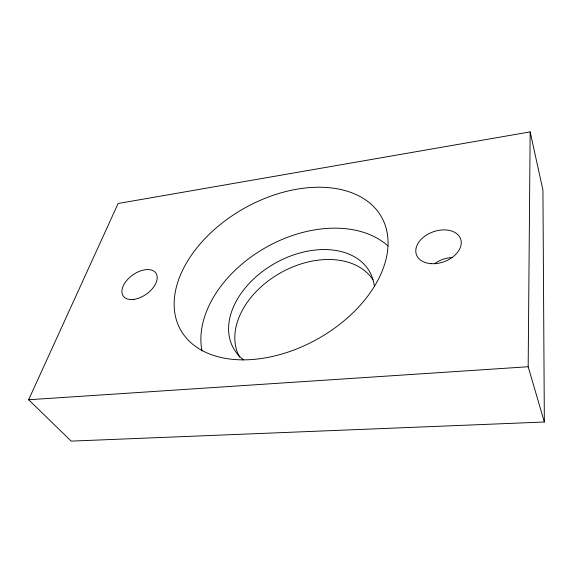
<?xml version="1.0" encoding="UTF-8"?>
<svg xmlns="http://www.w3.org/2000/svg" width="573" height="573" viewBox="0 0 573 573"><rect width="100%" height="100%" fill="white"/><g stroke="black" fill="none" stroke-linecap="round" stroke-linejoin="round"><path stroke-width="0.86" d="M544.35 422.015L528.17 366.749L530.168 131.883L118.117 203.494L28.65 399.746L71.174 441.117L544.35 422.015L542.932 190.136L530.168 131.883M28.65 399.746L528.17 366.749M201.975 350.92A109.586 75.708 -29.3 0 1 266.001 247.378A109.586 75.708 -29.3 0 1 388 245.967M243.546 359.865A78.1 53.826 -29.3 0 1 275.04 263.265A78.1 53.826 -29.3 0 1 374.312 286.092M434.506 263.788A22.698 15.951 -18.8 0 1 452.025 257.549M239.621 357.208A77.126 53.919 -29.3 0 1 279.302 273.55A77.126 53.919 -29.3 0 1 372.973 279.839M242.085 359.844A115.216 74.934 -29.3 0 0 386.854 231.234A115.216 74.934 -29.3 0 0 214.359 229.537A115.216 74.934 -29.3 0 0 242.085 359.844M133.946 299.35A19.962 11.754 -35.2 0 0 156.866 275.09A19.962 11.754 -35.2 0 0 127.865 279.187A19.962 11.754 -35.2 0 0 133.946 299.35M431.419 263.673A23.457 15.908 -19.5 0 0 460.778 239.414A23.457 15.908 -19.5 0 0 423.361 237.308A23.457 15.908 -19.5 0 0 431.419 263.673"/></g></svg>
